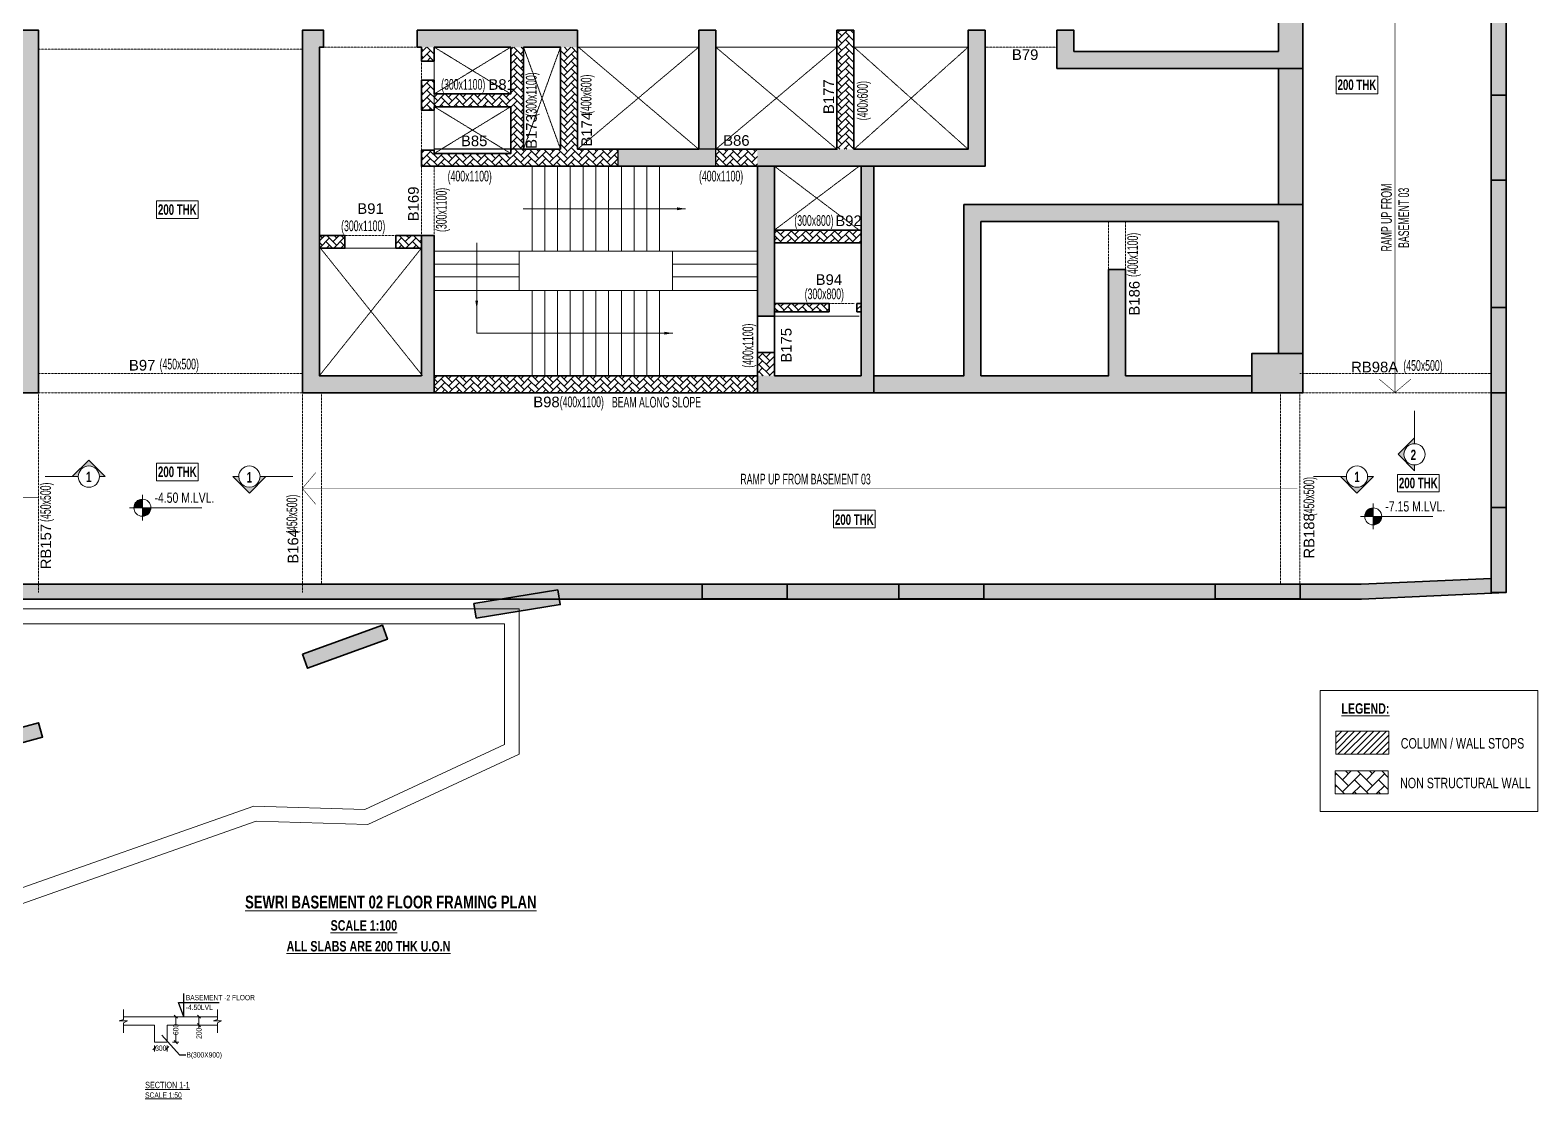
# Model space of a CAD drawing. Header units: millimetres. Extents: x -5 to 70656, y 120 to 65706.
# Drawn here: x 35208 to 70656, y 120 to 25245 of the extents above; entities that cross this region are included whole.
import ezdxf
from ezdxf.enums import TextEntityAlignment as Align

# ---------------------------------------------------------------- set-up
doc = ezdxf.new("R2010")
doc.units = ezdxf.units.MM
doc.linetypes.add('HIDDEN', pattern=[0.375, 0.25, -0.125])
doc.linetypes.add('HIDDEN2', pattern=[0.1875, 0.125, -0.0625])
for name, color, linetype, lineweight in [('A-ANNO-DIMS', 8, 'Continuous', 15), ('A-DETL-MISC', 35, 'Continuous', 15), ('A-FLOR-IDEN', 11, 'Continuous', 9), ('A-HIDD-ABVE', 8, 'HIDDEN', 20), ('A-HIDD-BELW', 8, 'HIDDEN2', 20), ('G-____-____-DIMS', 7, 'Continuous', 9), ('G-____-____-TEXT', 6, 'Continuous', 9), ('G-ANNO-SYMB', 1, 'Continuous', 9), ('G-ANNO-TEXT', 231, 'Continuous', 9), ('S-BEAM', 7, 'Continuous', 18), ('S-BEAM-IDEN', 2, 'Continuous', 9), ('S-COL HATCH', 9, 'Continuous', 0), ('S-COLS', 5, 'Continuous', 35), ('SEC TEXT', 50, 'Continuous', 5)]:
    doc.layers.add(name, color=color, linetype=linetype, lineweight=lineweight)
for name, color, linetype in [('Beam Nos', 7, 'Continuous'), ('changes', 7, 'Continuous'), ('dim', 8, 'Continuous'), ('SECTION LINE', 4, 'Continuous'), ('SUNK SLAB', 8, 'Continuous')]:
    doc.layers.add(name, color=color, linetype=linetype)
doc.styles.add('Dim.s & Anno.(Misc.)', font='ARIALN.TTF')
doc.styles.add('SC-BBS1', font='SansSerif')
doc.styles.add('sd', font='ARIALN.TTF')
doc.styles.add('SOBHA', font='swisscl.ttf')
doc.styles.add('Swis721 LtCn BT', font='swisscl.ttf', dxfattribs={"width": 0.9, "height": 233.355162})
doc.styles.add('Swis721 LtCn BT_1', font='swisscl.ttf', dxfattribs={"height": 240})
doc.styles.add('Swis721 LtCn BT_2', font='swisscl.ttf', dxfattribs={"height": 244.992296})
doc.styles.add('Swis721 LtCn BT_B', font='', dxfattribs={"width": 0.9, "height": 246.918336})
doc.styles.get('Swis721 LtCn BT_B').set_extended_font_data('Swis721 LtCn BT', bold=True)
doc.dimstyles.new('A-GFC-100', dxfattribs={"dimscale": 100, "dimtxt": 1.75, "dimasz": 1.5, "dimexe": 1.5, "dimexo": 0, "dimgap": 1, "dimtad": 1, "dimdsep": 46, "dimtxsty": 'Dim.s & Anno.(Misc.)', "dimblk": 'ARCHTICK', "dimcen": 0, "dimdle": 1.5, "dimclrd": 256, "dimclre": 8, "dimclrt": 6, "dimazin": 2, "dimtfac": 1, "dimtix": 1, "dimtmove": 2, "dimatfit": 3, "dimfxl": 1, "dimtolj": 1, "dimlwd": -1, "dimlwe": 9, "dimarcsym": 0})
doc.dimstyles.new('S-50', dxfattribs={"dimscale": 50, "dimtxt": 2.5, "dimasz": 1.5, "dimexe": 1.5, "dimexo": 1.5, "dimgap": 0.1, "dimtad": 0, "dimdec": 0, "dimrnd": 0.0005, "dimzin": 0, "dimdsep": 46, "dimtxsty": 'SOBHA', "dimblk": 'OBLIQUE', "dimcen": 0.09, "dimclrd": 8, "dimclre": 8, "dimclrt": 6, "dimadec": 0, "dimazin": 0, "dimtfac": 1, "dimtdec": 0, "dimtofl": 0, "dimtmove": 0, "dimatfit": 3, "dimfxl": 1.5, "dimfxlon": 1, "dimtolj": 1, "dimtzin": 0, "dimlwd": -1, "dimlwe": -1, "dimarcsym": 0})
pattern_1 = [(45, (-31794446.85, 20735559.75), (0, 169.7056275), [360, -120]), (135, (-31794362, 20735644.6), (1e-14, 169.7056275), [360, -120])]

# ---------------------------------------------------------------- blocks, each defined once
blk = doc.blocks.new('_ARCHTICK')
at = {"color": 0, "linetype": 'ByBlock', "const_width": 0.15}
blk.add_lwpolyline([(-0.5, -0.5), (0.5, 0.5)], dxfattribs=at)
blk = doc.blocks.new('A$C31bf04c8')
at = {"layer": 'S-COL HATCH', "transparency": 33554687}
h = blk.add_hatch(color=256, dxfattribs=at)
h.dxf.hatch_style = 1
edge = h.paths.add_edge_path()
edge.add_line((-12645, -10575), (46760, -10575))
edge.add_line((46760, -10575), (50155, -10425))
edge.add_line((50155, -10425), (50155, 18362))
edge.add_arc((65983, 101151), 84288, 235.33184, 259.17631, ccw=False)
edge.add_arc((-8447, 268), 41200, 49.9962, 101.0852)
edge.add_line((-16368, 40699), (-15227, 21150))
edge.add_line((-15227, 21150), (-12645, 21150))
edge.add_line((-12645, 21150), (-12645, -10575))
edge = h.paths.add_edge_path(flags=16)
edge.add_line((-12295, -10225), (46752, -10225))
edge.add_line((46752, -10225), (49805, -10090))
edge.add_line((49805, -10090), (49805, 18073))
edge.add_arc((65983, 101151), 84638, 235.32076, 258.98032, ccw=False)
edge.add_arc((-8447, 268), 40850, 49.9733, 100.6568)
edge.add_line((-16001, 40413), (-14897, 21500))
edge.add_line((-14897, 21500), (-12295, 21500))
edge.add_line((-12295, 21500), (-12295, -10225))
h = blk.add_hatch(color=256, dxfattribs=at)
h.dxf.hatch_style = 1
h.paths.add_polyline_path([(50155, 1269), (49805, 1269), (49805, -731), (50155, -731)])
h = blk.add_hatch(color=256, dxfattribs=at)
h.dxf.hatch_style = 1
h.paths.add_polyline_path([(49805, -5724), (50155, -5724), (50155, -3724), (49805, -3724)])
h = blk.add_hatch(color=256, dxfattribs=at)
h.dxf.hatch_style = 1
h.paths.add_polyline_path([(49805, -10421), (50155, -10421), (50155, -8421), (49805, -8421)])
h = blk.add_hatch(color=256, dxfattribs=at)
h.dxf.hatch_style = 1
h.paths.add_polyline_path([(31255, -10224), (31255, -10574), (33255, -10574), (33255, -10224)])
h = blk.add_hatch(color=256, dxfattribs=at)
h.dxf.hatch_style = 1
h.paths.add_polyline_path([(35880, -10224), (35880, -10574), (37880, -10574), (37880, -10224)])
h = blk.add_hatch(color=256, dxfattribs=at)
h.dxf.hatch_style = 1
h.paths.add_polyline_path([(43315, -10224), (43315, -10574), (45315, -10574), (45315, -10224)])
h = blk.add_hatch(color=256, dxfattribs=at)
h.dxf.hatch_style = 1
h.paths.add_polyline_path([(25886, -10678), (25942, -11024), (27916, -10706), (27860, -10360)])
h = blk.add_hatch(color=256, dxfattribs=at)
h.dxf.hatch_style = 1
h.paths.add_polyline_path([(23855, -11522), (23735, -11193), (21855, -11874), (21974, -12203)])
h = blk.add_hatch(color=256, dxfattribs=at)
h.dxf.hatch_style = 1
h.paths.add_polyline_path([(15747, -13822), (15654, -13485), (14779, -13724), (13686, -13724), (13686, -14074), (14825, -14074)])
at = {"layer": 'S-COLS', "elevation": 0}
blk.add_lwpolyline([(-12645, -10575), (46760, -10575), (50155, -10425), (50155, 18362, -0.104418), (18038, 31827, 0.226686), (-16368, 40699), (-15227, 21150), (-12645, 21150)], format="xyb", close=True, dxfattribs=at)
at = {"layer": 'S-COLS'}
blk.add_lwpolyline([(-12295, -10225), (46752, -10225), (49805, -10090), (49805, 18073, -0.103603), (17826, 31549, 0.224825), (-16001, 40413), (-14897, 21500), (-12295, 21500)], format="xyb", close=True, dxfattribs=at)
at = {"layer": 'S-COLS', "elevation": 0}
for points in [[(49805, 1269), (50155, 1269), (50155, -731), (49805, -731)], [(49805, -3724), (50155, -3724), (50155, -5724), (49805, -5724)], [(49805, -8421), (50155, -8421), (50155, -10421), (49805, -10421)], [(31255, -10224), (33255, -10224), (33255, -10574), (31255, -10574)], [(35880, -10224), (37880, -10224), (37880, -10574), (35880, -10574)], [(43315, -10224), (45315, -10224), (45315, -10574), (43315, -10574)]]:
    blk.add_lwpolyline(points, close=True, dxfattribs=at)
for points in [[(25886, -10678), (25942, -11024), (27916, -10706), (27860, -10360), (25886, -10678)], [(21855, -11874), (21974, -12203), (23855, -11522), (23735, -11193), (21855, -11874)], [(13686, -13724), (14779, -13724), (15654, -13485), (15747, -13822), (14825, -14074), (13686, -14074), (13686, -13724)]]:
    blk.add_lwpolyline(points, dxfattribs=at)
blk = doc.blocks.new('Spot Elevations - M_Spot Elevation - Target Filled-23738-FIRST FLOOR  FRAMING PLAN _NTA_')
at = {"layer": 'G-____-____-DIMS'}
h = blk.add_hatch(color=256, dxfattribs=at)
edge = h.paths.add_edge_path(flags=0)
edge.add_line((0, 0), (-2, 0))
edge.add_arc((0, 0), 2, 90, 180, ccw=False)
edge.add_line((0, 2), (0, 0))
h = blk.add_hatch(color=256, dxfattribs=at)
edge = h.paths.add_edge_path(flags=0)
edge.add_line((0, 0), (2, 0))
edge.add_arc((0, 0), 2, 270, 360, ccw=False)
edge.add_line((0, -2), (0, 0))
for p, q in [((-3, 0), (14, 0)), ((0, -3), (0, 3))]:
    blk.add_line(p, q, dxfattribs=at)
blk.add_circle((0, 0), 2, dxfattribs=at)
blk = doc.blocks.new('Detail View - M_Section Head - Structural Type 1-785420-STILT FLOOR FRAMING PLAN')
at = {"layer": 'G-ANNO-SYMB'}
h = blk.add_hatch(color=9, dxfattribs=at)
edge = h.paths.add_edge_path(flags=0)
edge.add_line((-8.5, 0), (-9.86, 0))
edge.add_line((-9.86, 0), (-5.99, 3.87))
edge.add_line((-5.99, 3.87), (-2.12, 0))
edge.add_line((-2.12, 0), (-3.5, 0))
edge.add_arc((-6, 0), 2.5, 360, 540)
for p, q in [((-5.99, 3.87), (-9.86, 0)), ((-5.99, 3.87), (-2.12, 0)), ((-8.5, 0), (-9.86, 0)), ((-3.5, 0), (-2.12, 0))]:
    blk.add_line(p, q, dxfattribs=at)
at = {"layer": 'G-ANNO-SYMB', "color": 5}
for p, q in [((-5.99, 3.87), (-9.86, 0)), ((-2.12, 0), (-5.99, 3.87)), ((-9.86, 0), (-8.5, 0)), ((-3.5, 0), (4.24, 0)), ((-3.5, 0), (-2.12, 0))]:
    blk.add_line(p, q, dxfattribs=at)
at = {"layer": 'G-ANNO-SYMB'}
blk.add_arc((-6, 0), 2.5, 360, 180, dxfattribs=at)
at = {"layer": 'G-ANNO-SYMB', "color": 5}
for start, end in [(360, 180), (180, 360)]:
    blk.add_arc((-6, 0), 2.5, start, end, dxfattribs=at)
blk = doc.blocks.new('A$C0921b736')
at = {"layer": 'S-COL HATCH', "transparency": 33554687}
h = blk.add_hatch(color=256, dxfattribs=at)
h.dxf.hatch_style = 1
h.paths.add_polyline_path([(53250, 8375), (53250, 19875), (52675, 19875), (52675, 8775), (47865, 8775), (47865, 9275), (47465, 9275), (47465, 8375)])
h = blk.add_hatch(color=256, dxfattribs=at)
h.dxf.hatch_style = 1
h.paths.add_polyline_path([(20725, 4450), (20425, 4450), (20425, 1150), (20425, 750), (23125, 750), (23525, 750), (23525, 1150), (23525, 1150), (23525, 9275), (23025, 9275), (23025, 8875), (23125, 8875), (23125, 1150), (23125, 1150), (20725, 1150), (20725, 1150)])
h = blk.add_hatch(color=256, dxfattribs=at)
h.dxf.hatch_style = 1
h.paths.add_polyline_path([(32525, 4450), (32825, 4450), (32825, 1150), (32825, 750), (30125, 750), (29725, 750), (29725, 1150), (29725, 1150), (29725, 9275), (30225, 9275), (30225, 8875), (30125, 8875), (30125, 1150), (30125, 1150), (32525, 1150), (32525, 1150)])
h = blk.add_hatch(color=256, dxfattribs=at)
h.dxf.hatch_style = 1
h.paths.add_polyline_path([(36195, 9275), (32425, 9275), (32425, 8875), (36195, 8875)])
h = blk.add_hatch(color=256, dxfattribs=at)
h.dxf.hatch_style = 1
h.paths.add_polyline_path([(39445, 9275), (39045, 9275), (39045, 6475), (39445, 6475)])
h = blk.add_hatch(color=256, dxfattribs=at)
h.dxf.hatch_style = 1
h.paths.add_polyline_path([(40425, 6075), (40425, 6475), (45379, 6475), (45379, 9275), (45779, 9275), (45779, 6075)])
at = {"layer": 'S-COL HATCH'}
h = blk.add_hatch(dxfattribs=at)
h.set_pattern_fill('AR-HBONE', color=256, scale=30)
h.set_pattern_definition(pattern_1)
h.paths.add_polyline_path([(42695, 6475), (42295, 6475), (42295, 9275), (42695, 9275)])
h = blk.add_hatch(dxfattribs=at)
h.set_pattern_fill('AR-HBONE', color=256, scale=30)
h.set_pattern_definition(pattern_1)
h.paths.add_polyline_path([(34925, 8875), (34625, 8875), (34625, 7775), (32825, 7775), (32825, 8100), (32525, 8100), (32525, 7398), (32825, 7398), (32825, 7475), (34625, 7475), (34625, 6375), (32825, 6375), (32825, 6453), (32525, 6453), (32525, 6075), (37145, 6075), (37145, 6475), (34925, 6475)])
h = blk.add_hatch(dxfattribs=at)
h.set_pattern_fill('AR-HBONE', color=256, scale=30)
h.set_pattern_definition(pattern_1)
h.paths.add_polyline_path([(32825, 8875), (32525, 8875), (32525, 8550), (32825, 8550)])
h = blk.add_hatch(dxfattribs=at)
h.set_pattern_fill('AR-HBONE', color=256, scale=30)
h.set_pattern_definition(pattern_1)
h.paths.add_polyline_path([(36195, 6475), (35795, 6475), (35795, 8875), (36195, 8875)])
at = {"layer": 'S-COL HATCH', "transparency": 33554687}
h = blk.add_hatch(color=256, dxfattribs=at)
h.dxf.hatch_style = 1
h.paths.add_polyline_path([(39445, 6475), (37145, 6475), (37145, 6075), (39445, 6075)])
at = {"layer": 'S-COL HATCH'}
h = blk.add_hatch(dxfattribs=at)
h.set_pattern_fill('AR-HBONE', color=256, scale=30)
h.set_pattern_definition(pattern_1)
h.paths.add_polyline_path([(39445, 6475), (40425, 6475), (40425, 6075), (39445, 6075)])
at = {"layer": 'S-COL HATCH', "transparency": 33554687}
h = blk.add_hatch(color=256, dxfattribs=at)
h.dxf.hatch_style = 1
h.paths.add_polyline_path([(40425, 6075), (40825, 6075), (40825, 6075), (40825, 4575), (40825, 4575), (40825, 4275), (40825, 2550), (40425, 2550)])
h = blk.add_hatch(color=256, dxfattribs=at)
h.dxf.hatch_style = 1
h.paths.add_polyline_path([(42865, 6075), (43165, 6075), (43165, 750), (42865, 750), (40425, 750), (40425, 1150), (42865, 1150), (42865, 2850), (42865, 2850), (42865, 2850)])
h = blk.add_hatch(color=256, dxfattribs=at)
h.dxf.hatch_style = 1
h.paths.add_polyline_path([(52675, 4775), (52675, 1675), (53250, 1675), (53250, 5175), (45279, 5175), (45279, 1150), (43165, 1150), (43165, 750), (52050, 750), (52050, 1150), (49079, 1150), (49079, 3648), (48679, 3648), (48679, 1150), (45679, 1150), (45679, 4775)])
at = {"layer": 'S-COL HATCH'}
h = blk.add_hatch(dxfattribs=at)
h.set_pattern_fill('AR-HBONE', color=256, scale=30)
h.set_pattern_definition([(45, (-31794446.85, 20683630.75), (0, 169.7056275), [360, -120]), (135, (-31794362, 20683715.6), (1e-14, 169.7056275), [360, -120])])
h.paths.add_polyline_path([(32525, 4150), (32525, 4450), (31925, 4450), (31925, 4150)])
h.paths.add_polyline_path([(30725, 4150), (30725, 4450), (30125, 4450), (30125, 4150)])
h = blk.add_hatch(dxfattribs=at)
h.set_pattern_fill('AR-HBONE', color=256, scale=30)
h.set_pattern_definition(pattern_1)
h.paths.add_polyline_path([(40825, 4275), (42865, 4275), (42865, 4575), (40825, 4575)])
h = blk.add_hatch(dxfattribs=at)
h.set_pattern_fill('AR-HBONE', color=256, scale=30)
h.set_pattern_definition(pattern_1)
h.paths.add_polyline_path([(42115, 2850), (42115, 2650), (40825, 2650), (40825, 2850)])
h = blk.add_hatch(dxfattribs=at)
h.set_pattern_fill('AR-HBONE', color=256, scale=30)
h.set_pattern_definition(pattern_1)
h.paths.add_polyline_path([(42765, 2850), (42865, 2850), (42865, 2650), (42765, 2650)])
h = blk.add_hatch(dxfattribs=at)
h.set_pattern_fill('AR-HBONE', color=256, scale=30)
h.set_pattern_definition(pattern_1)
h.paths.add_polyline_path([(40425, 1700), (40825, 1700), (40825, 1150), (40425, 1150)])
at = {"layer": 'S-COL HATCH', "transparency": 33554687}
h = blk.add_hatch(color=256, dxfattribs=at)
h.dxf.hatch_style = 1
h.paths.add_polyline_path([(53250, 1675), (53250, 750), (52050, 750), (52050, 1675)])
at = {"layer": 'S-COL HATCH'}
h = blk.add_hatch(dxfattribs=at)
h.set_pattern_fill('AR-HBONE', color=256, scale=30)
h.set_pattern_definition(pattern_1)
h.paths.add_polyline_path([(40425, 1150), (32825, 1150), (32825, 750), (40425, 750)])
at = {"layer": 'changes'}
blk.add_lwpolyline([(39445, 6475), (37145, 6475), (37145, 6075), (39445, 6075)], close=True, dxfattribs=at)
at = {"layer": 'S-COLS'}
for p, q in [((32525, 4450), (32525, 1150)), ((32825, 4450), (32825, 1150)), ((40825, 2550), (40425, 2550)), ((40825, 1700), (40425, 1700)), ((32825, 1150), (32825, 750))]:
    blk.add_line(p, q, dxfattribs=at)
for points in [[(53250, 8375), (47465, 8375), (47465, 9275), (47865, 9275), (47865, 8775), (52675, 8775), (52675, 19875), (53250, 19875)], [(35795, 6475), (34925, 6475), (34925, 8875), (35795, 8875)], [(40825, 4575), (42865, 4575), (42865, 4275), (40825, 4275)]]:
    blk.add_lwpolyline(points, close=True, dxfattribs=at)
for points in [[(23525, 1150), (23525, 9275), (23025, 9275), (23025, 8875), (23125, 8875), (23125, 1150), (20725, 1150)], [(29725, 1150), (29725, 9275), (30225, 9275), (30225, 8875), (30125, 8875), (30125, 1150), (32525, 1150)], [(36195, 9275), (32425, 9275), (32425, 8875), (32525, 8875), (32525, 8550), (32825, 8550), (32825, 8875), (33725, 8875), (34625, 8875), (34625, 7775), (32825, 7775), (32825, 8100), (32525, 8100), (32525, 7398), (32825, 7398), (32825, 7475), (34625, 7475), (34625, 6375), (33725, 6375), (32825, 6375), (32825, 6453), (32525, 6453), (32525, 6075), (34625, 6075), (34625, 6075), (45779, 6075), (45779, 9275), (45379, 9275), (45379, 6475), (42695, 6475), (42695, 9275)], [(39045, 9275), (39045, 6475), (36195, 6475), (36195, 9275)], [(39445, 9275), (39045, 9275)], [(42295, 9275), (42295, 6475), (39445, 6475), (39445, 9275)], [(42695, 9275), (42295, 9275)], [(40825, 750), (40425, 750), (40425, 6075)], [(40825, 6075), (40825, 1150)], [(43165, 6075), (43165, 750), (42865, 750)], [(42865, 1150), (42865, 6075)], [(43165, 1150), (45279, 1150), (45279, 5175), (53250, 5175)], [(53250, 5175), (53250, 1675), (52675, 1675), (52675, 4775), (45679, 4775), (45679, 1150), (48679, 1150), (48679, 3648), (49079, 3648), (49079, 1150), (52050, 1150), (52050, 750), (43165, 750)], [(30125, 4150), (30725, 4150), (30725, 4450), (30125, 4450)], [(32525, 4150), (31925, 4150), (31925, 4450), (32825, 4450)], [(40825, 2850), (42115, 2850)], [(42115, 2850), (42115, 2650)], [(42765, 2650), (42765, 2850)], [(42765, 2850), (42865, 2850)], [(42115, 2650), (40825, 2650)], [(42865, 2650), (42765, 2650)], [(23125, 750), (23125, 750), (23525, 750), (23525, 1150)], [(30125, 750), (30125, 750), (29725, 750), (29725, 1150)], [(32825, 1150), (40425, 1150), (40425, 750), (30125, 750)], [(40825, 1150), (42865, 1150)], [(42865, 750), (40825, 750)]]:
    blk.add_lwpolyline(points, dxfattribs=at)
at = {"layer": 'S-COLS', "elevation": 0}
blk.add_lwpolyline([(53250, 750), (52050, 750), (52050, 1675), (53250, 1675)], close=True, dxfattribs=at)
blk = doc.blocks.new('_OBLIQUE')
at = {"color": 0, "linetype": 'ByBlock'}
blk.add_line((-0.5, -0.5), (0.5, 0.5), dxfattribs=at)
blk = doc.blocks.new('*D25')
at = {"layer": 'Defpoints', "color": 0, "transparency": 16777216}
for p in [(38429, 2051), (38632, 2051), (38429, 1451)]:
    blk.add_point(p, dxfattribs=at)
at = {"layer": 'S-BEAM', "color": 8, "transparency": 16777216}
for p, q in [((38557, 2051), (38707, 2051)), ((38632, 2051), (38632, 1865)), ((38557, 1451), (38707, 1451)), ((38632, 1451), (38632, 1636))]:
    blk.add_line(p, q, dxfattribs=at)
at = {"layer": 'S-BEAM', "color": 8, "transparency": 16777216, "xscale": 75, "yscale": 75, "zscale": 75}
for p, rotation in [((38632, 2051), 90), ((38632, 1451), 270)]:
    blk.add_blockref('_OBLIQUE', p, dxfattribs=dict(at, rotation=rotation))
at = {"layer": 'S-BEAM', "color": 6, "transparency": 16777216, "insert": (38632, 1751), "char_height": 125, "attachment_point": 5, "rotation": 90, "style": 'SOBHA'}
blk.add_mtext('\\A1;600', dxfattribs=at)
blk = doc.blocks.new('*D24')
at = {"layer": 'Defpoints', "color": 0, "transparency": 16777216}
for p in [(39177, 1851), (39199, 2051), (39199, 1851)]:
    blk.add_point(p, dxfattribs=at)
at = {"layer": 'S-BEAM', "color": 8, "transparency": 16777216}
for p, q in [((39177, 2051), (39102, 2051)), ((39177, 1851), (39102, 1851)), ((39177, 2051), (39177, 1851)), ((39177, 1851), (39177, 1776))]:
    blk.add_line(p, q, dxfattribs=at)
at = {"layer": 'S-BEAM', "color": 8, "transparency": 16777216, "xscale": 75, "yscale": 75, "zscale": 75}
for p, rotation in [((39177, 2051), 90), ((39177, 1851), 270)]:
    blk.add_blockref('_OBLIQUE', p, dxfattribs=dict(at, rotation=rotation))
at = {"layer": 'S-BEAM', "color": 6, "transparency": 16777216, "insert": (39177, 1661), "char_height": 125, "attachment_point": 5, "rotation": 90, "style": 'SOBHA'}
blk.add_mtext('\\A1;200', dxfattribs=at)
blk = doc.blocks.new('*D26')
at = {"layer": 'Defpoints', "color": 0, "transparency": 16777216}
for p in [(38129, 1451), (38429, 1451), (38429, 1310)]:
    blk.add_point(p, dxfattribs=at)
at = {"layer": 'S-BEAM', "color": 8, "transparency": 16777216}
for p, q in [((38129, 1376), (38129, 1235)), ((38129, 1310), (38165, 1310)), ((38429, 1310), (38393, 1310)), ((38429, 1376), (38429, 1235))]:
    blk.add_line(p, q, dxfattribs=at)
at = {"layer": 'S-BEAM', "color": 8, "transparency": 16777216, "xscale": 75, "yscale": 75, "zscale": 75, "rotation": 180}
blk.add_blockref('_OBLIQUE', (38129, 1310), dxfattribs=at)
at = {"layer": 'S-BEAM', "color": 8, "transparency": 16777216, "xscale": 75, "yscale": 75, "zscale": 75}
blk.add_blockref('_OBLIQUE', (38429, 1310), dxfattribs=at)
at = {"layer": 'S-BEAM', "color": 6, "transparency": 16777216, "insert": (38279, 1310), "char_height": 125, "attachment_point": 5, "style": 'SOBHA'}
blk.add_mtext('\\A1;300', dxfattribs=at)
blk = doc.blocks.new('A$C40398dd4')
at = {"layer": 'A-ANNO-DIMS', "ltscale": 500, "elevation": 0}
blk.add_lwpolyline([(5810, 1000), (6600, 1000), (6600, 1565)], dxfattribs=at)
at = {"layer": 'A-DETL-MISC'}
for p, q in [((2300, 4925), (2300, 2925)), ((2600, 4925), (2600, 2925)), ((2900, 4925), (2900, 2925)), ((3200, 4925), (3200, 2925)), ((3500, 4925), (3500, 2925)), ((3800, 4925), (3800, 2925)), ((4100, 4925), (4100, 2925)), ((4400, 4925), (4400, 2925)), ((4700, 4925), (4700, 2925)), ((5000, 4925), (5000, 2925)), ((5300, 4925), (5300, 2925)), ((2300, 0), (2300, 2000)), ((2600, 0), (2600, 2000)), ((2900, 0), (2900, 2000)), ((3200, 0), (3200, 2000)), ((3500, 0), (3500, 2000)), ((3800, 0), (3800, 2000)), ((4100, 0), (4100, 2000)), ((4400, 0), (4400, 2000)), ((4700, 0), (4700, 2000)), ((5000, 0), (5000, 2000)), ((5300, 0), (5300, 2000))]:
    blk.add_line(p, q, dxfattribs=at)
for points in [[(2000, 2925), (0, 2925)], [(5600, 2925), (7600, 2925)], [(2000, 2625), (0, 2625)], [(5600, 2625), (7600, 2625)], [(2000, 2325), (0, 2325)], [(5600, 2325), (7600, 2325)]]:
    blk.add_lwpolyline(points, dxfattribs=at)
blk.add_lwpolyline([(5600, 2925), (5600, 2000), (2000, 2000), (2000, 2925)], close=True, dxfattribs=at)
at = {"layer": 'A-DETL-MISC', "elevation": 0}
for points in [[(2000, 2000), (0, 2000)], [(5600, 2000), (7600, 2000)]]:
    blk.add_lwpolyline(points, dxfattribs=at)
at = {"layer": 'A-ANNO-DIMS', "ltscale": 500}
for points in [[(1688, 3925), (5510, 3925)], [(6600, 1565), (6600, 3126)], [(1988, 1000), (5810, 1000)]]:
    blk.add_leader(points, dimstyle='A-GFC-100', override={"dimasz": 2, "dimtad": 0, "dimfxl": 0.18, "dimarcsym": 1}, dxfattribs=at)

msp = doc.modelspace()

# ---------------------------------------------------------------- hatches: boundary and pattern name
at = {"layer": 'S-COL HATCH', "transparency": 33554687}
h = msp.add_hatch(color=256, dxfattribs=at)
h.dxf.hatch_style = 1
h.paths.add_polyline_path([(65132.5, 24344.4), (64557.5, 24344.4), (64557.5, 21144.4), (65132.5, 21144.4)])
at = {"layer": 'SUNK SLAB'}
h = msp.add_hatch(dxfattribs=at)
h.set_pattern_fill('ANSI31', color=8, scale=850, style=0)
h.set_pattern_definition([(45, (-31292694.48, 20973774.75), (-75.1300955, 75.1300955), [])])
h.paths.add_polyline_path([(67155.8, 8761.3), (67155.8, 8220.1), (65906.1, 8220.1), (65906.1, 8761.3)], flags=0)
h = msp.add_hatch(dxfattribs=at)
h.set_pattern_fill('AR-HBONE', color=8, scale=50, style=0)
h.set_pattern_definition([(45, (-31292711.06, 20971357), (0, 282.8427125), [600, -200]), (135, (-31292569.64, 20971498.41), (2e-14, 282.8427125), [600, -200])])
h.paths.add_polyline_path([(67139.2, 7828.4), (67139.2, 7287.2), (65889.5, 7287.2), (65889.5, 7828.4)], flags=0)

# ---------------------------------------------------------------- linework, layer by layer
at = {"layer": 'A-FLOR-IDEN', "color": 8, "elevation": 0, "flags": 128}
for points in [[(66890.8, 24162.5), (66890.8, 23750.7), (65913.3, 23750.7), (65913.3, 24162.5)], [(68334.3, 14800), (68334.3, 14388.2), (67356.8, 14388.2), (67356.8, 14800)], [(55073.4, 13957.9), (55073.4, 13546.1), (54095.9, 13546.1), (54095.9, 13957.9)]]:
    msp.add_lwpolyline(points, close=True, dxfattribs=at)
at = {"layer": 'A-FLOR-IDEN', "color": 8, "flags": 128}
for points in [[(39156.7, 21228.7), (39156.7, 20816.9), (38179.2, 20816.9), (38179.2, 21228.7)], [(39156.7, 15063.4), (39156.7, 14651.5), (38179.2, 14651.5), (38179.2, 15063.4)]]:
    msp.add_lwpolyline(points, close=True, dxfattribs=at)
at = {"layer": 'A-HIDD-ABVE', "linetype": 'HIDDEN'}
for p, q in [((46507.5, 24845.6), (44707.5, 23745.6)), ((46507.5, 23745.6), (44707.5, 24845.6)), ((47677.5, 24845.6), (46807.5, 22445.6)), ((47677.5, 22445.6), (46807.5, 24845.6)), ((50927.5, 24845.6), (48077.5, 22445.6)), ((50927.5, 22445.6), (48097.5, 24845.6)), ((54177.5, 24845.6), (51327.5, 22445.6)), ((54177.5, 22445.6), (51327.5, 24845.6)), ((57261.9, 24845.6), (54577.5, 22445.6)), ((57261.9, 22445.6), (54577.5, 24845.6)), ((46507.5, 22345.6), (44707.5, 23445.6)), ((46507.5, 23445.6), (44707.5, 22345.6)), ((52707.5, 22045.6), (54697.5, 20545.6)), ((52707.5, 20545.6), (54697.5, 22045.6)), ((44407.5, 20120.4), (42007.5, 17120.4)), ((42031.6, 20120.4), (44431.6, 17120.4))]:
    msp.add_line(p, q, dxfattribs=at)
at = {"layer": 'A-HIDD-BELW', "color": 4, "linetype": 'ByBlock', "ltscale": 500}
for p, q in [((46707.3, 11640.7, 0), (6568, 11640.7, 0)), ((46707.3, 8227, 0), (46707.3, 11640.7, 0)), ((46357.3, 11290.7, 0), (6940.3, 11290.7, 0)), ((46357.3, 8450.2, 0), (46357.3, 11290.7, 0)), ((43074.5, 6923.8, 0), (46357.3, 8450.2, 0)), ((43146.9, 6571.5, 0), (46707.3, 8227, 0)), ((32721.7, 4272.7, 0), (40466.3, 7001.9, 0)), ((40466.3, 7001.9, 0), (43074.5, 6923.8, 0)), ((32788, 3924.9, 0), (40521.1, 6650.1, 0)), ((40521.1, 6650.1, 0), (43146.9, 6571.5, 0))]:
    msp.add_line(p, q, dxfattribs=at)
at = {"layer": 'dim', "color": 5}
for p, q in [((38818.8, 2050.6), (38818.8, 2595)), ((38818.8, 2050.6), (38694.8, 2381)), ((38694.8, 2381), (39649.2, 2381))]:
    msp.add_line(p, q, dxfattribs=at)
at = {"layer": 'G-ANNO-TEXT', "color": 7}
for points in [[(65537.6, 9717.1), (70656.2, 9717.1), (70656.2, 6877.2), (65537.6, 6877.2)], [(67155.8, 8761.3), (67155.8, 8220.1), (65906.1, 8220.1), (65906.1, 8761.3)], [(67139.2, 7828.4), (67139.2, 7287.2), (65889.5, 7287.2), (65889.5, 7828.4)]]:
    msp.add_lwpolyline(points, close=True, dxfattribs=at)
at = {"layer": 'S-BEAM', "linetype": 'HIDDEN'}
for p, q in [((44307.5, 24845.6), (42107.5, 24845.6)), ((44407.5, 22423.1), (44407.5, 24845.6)), ((59357.5, 24845.6), (57661.9, 24845.6)), ((35407.5, 24795.6), (41607.5, 24795.6)), ((44407.5, 20420.4), (44407.5, 22045.6)), ((44707.5, 20420.4), (44707.5, 22045.6)), ((60561.9, 19618.2), (60561.9, 20745.6)), ((60961.9, 19618.2), (60961.9, 20745.6)), ((43807.5, 20420.4), (42607.5, 20420.4)), ((54597.5, 18820.4), (53947.5, 18820.4)), ((35407.5, 17170.4), (41607.5, 17170.4)), ((65057.5, 17170.4), (69571.9, 17170.4)), ((35407.5, 16720.4), (41607.5, 16720.4)), ((35407.5, 16720.4), (35407.5, 12020.4)), ((41607.5, 16720.4), (41607.5, 12020.4)), ((42057.5, 16720.4), (42057.5, 12220.4)), ((64607.5, 16720.4), (64607.5, 12226.1)), ((65057.5, 16720.4), (69571.9, 16720.4)), ((65057.5, 16720.4), (65057.5, 12239.4)), ((42057.5, 10362.1), (42057.5, 10357.5))]:
    msp.add_line(p, q, dxfattribs=at)
at = {"layer": 'S-BEAM'}
for p, q in [((44707.5, 22423.1), (44707.5, 24845.6)), ((50927.5, 24845.6), (48097.5, 24845.6)), ((54177.5, 24845.6), (51327.5, 24845.6)), ((57261.9, 24845.6), (54577.5, 24845.6)), ((43807.5, 20120.4), (42607.5, 20120.4)), ((54697.5, 18520.4), (52707.5, 18520.4)), ((38128.8, 1850.6), (37399.4, 1850.6)), ((38128.8, 1450.6), (38128.8, 1850.6)), ((38428.8, 2050.6), (39613.1, 2050.6)), ((38428.8, 1850.6), (38428.8, 1450.6)), ((38428.8, 1850.6), (39613.1, 1850.6)), ((38128.8, 1450.6), (38428.8, 1450.6)), ((38128.8, 1450.6), (38128.8, 1450.6))]:
    msp.add_line(p, q, dxfattribs=at)
at = {"layer": 'S-BEAM', "const_width": 12.5}
for points in [[(67299.1, 25437.2), (67299.1, 16726.2)], [(67674.1, 17042.6), (67299.1, 16726.2), (66924.1, 17042.6)]]:
    msp.add_lwpolyline(points, dxfattribs=at)
at = {"layer": 'S-BEAM', "const_width": 12.5, "elevation": 0}
for points in [[(41923.9, 14095.4), (41607.5, 14470.4), (41923.9, 14845.4)], [(35407.5, 14262.2), (11975.4, 14262.2)], [(41607.5, 14470.4), (64997.5, 14470.4)]]:
    msp.add_lwpolyline(points, dxfattribs=at)
at = {"layer": 'S-BEAM', "color": 8, "elevation": 0}
for points in [[(37399.4, 2222.4), (37399.4, 1987.9), (37302.6, 1951.7), (37496.4, 1951.7), (37399.4, 1903.9), (37399.4, 1669.9)], [(39613.1, 2222.4), (39613.1, 1987.9), (39516.3, 1951.7), (39710.1, 1951.7), (39613.1, 1903.9), (39613.1, 1669.9)]]:
    msp.add_lwpolyline(points, dxfattribs=at)
at = {"layer": 'S-COL HATCH'}
msp.add_line((37399.4, 2050.6), (38428.8, 2050.6), dxfattribs=at)
at = {"layer": 'S-COLS', "elevation": 0}
msp.add_lwpolyline([(65132.5, 24344.4), (64557.5, 24344.4), (64557.5, 21144.4), (65132.5, 21144.4)], close=True, dxfattribs=at)
at = {"layer": 'SECTION LINE'}
msp.add_line((46807.5, 22444.4), (44707.5, 22444.4), dxfattribs=at)

# ---------------------------------------------------------------- block references
at = {"layer": 'A-HIDD-BELW', "color": 3}
msp.add_blockref('A$C31bf04c8', (19753.2, 22445.6), dxfattribs=at)
at = {"layer": 'changes'}
msp.add_blockref('A$C0921b736', (11882.5, 15969.2), dxfattribs=at)
at = {"layer": 'G-____-____-DIMS', "xscale": 99.99999999999991, "yscale": 99.99999999999991, "zscale": 99.99999999999991}
for p in [(37845.9, 14018.1), (66785.5, 13813.5)]:
    msp.add_blockref('Spot Elevations - M_Spot Elevation - Target Filled-23738-FIRST FLOOR  FRAMING PLAN _NTA_', p, dxfattribs=at)
at = {"layer": 'G-____-____-TEXT', "extrusion": (0, 0, -1), "xscale": 99.99999999999991, "yscale": 99.99999999999991, "zscale": 99.99999999999991}
msp.add_blockref('Detail View - M_Section Head - Structural Type 1-785420-STILT FLOOR FRAMING PLAN', (-35987, 14748.6), dxfattribs=at)
at = {"layer": 'G-ANNO-SYMB', "extrusion": (0, 0, -1), "yscale": 99.99999999999991, "zscale": 99.99999999999991}
for p, xscale, rotation in [((-67756, 15871.8), -99.99999999999991, 270), ((-40962.1, 14748.6), 99.99999999999991, 180), ((-65804.7, 14748.6), -99.99999999999991, 180)]:
    msp.add_blockref('Detail View - M_Section Head - Structural Type 1-785420-STILT FLOOR FRAMING PLAN', p, dxfattribs=dict(at, xscale=xscale, rotation=rotation))
at = {"layer": 'S-BEAM-IDEN', "xscale": -1}
msp.add_blockref('A$C40398dd4', (52307.5, 17120.4), dxfattribs=at)

# ---------------------------------------------------------------- texts
at = {"layer": 'A-FLOR-IDEN', "color": 1, "char_height": 246.92, "width": 1155, "attachment_point": 2, "line_spacing_factor": 0.964267, "style": 'Swis721 LtCn BT_B'}
for insert in [(66402.1, 24084.5), (38668, 21150.7), (38668, 14985.3), (67845.6, 14722), (54584.7, 13861.8)]:
    msp.add_mtext('200 THK', dxfattribs=dict(at, insert=insert))
at = {"layer": 'Beam Nos', "color": 3, "style": 'SC-BBS1'}
for s, p in [('B79', (58601.4, 24469.2)), ('B81', (46292, 23766.3)), ('B85', (45647.4, 22441.3)), ('B86', (51812, 22450.8)), ('B91', (43209.7, 20849, 0)), ('B92', (54448.3, 20563.8, 0)), ('B94', (53987.4, 19180.2, 0)), ('B97', (37841, 17167.2, 0)), ('RB98A', (66818.8, 17125.1, 0)), ('B98', (47347, 16304.2, 0))]:
    msp.add_text(s, height=250, dxfattribs=at).set_placement(p, align=Align.BOTTOM_CENTER)
for s, p in [('B177', (54182.9, 23679.8)), ('B173', (47193.8, 22861.1)), ('B174', (48492.3, 22915.7)), ('B169', (44418.7, 21160.4, 0)), ('B186', (61368.5, 18942.4, 0)), ('B175', (53184.4, 17836.4)), ('RB188', (65476.6, 13353.8, 0)), ('RB157', (35776.3, 13102.8, 0)), ('B164', (41587.9, 13108.7, 0))]:
    msp.add_text(s, height=250, rotation=90, dxfattribs=at).set_placement(p, align=Align.BOTTOM_CENTER)
at = {"layer": 'dim', "color": 6, "char_height": 125, "attachment_point": 1, "style": 'SOBHA'}
for s, insert in [('\\A1;BASEMENT -2 FLOOR', (38866.4, 2562.8)), ('\\A1;-4.50LVL', (38866.4, 2334.2)), ('\\A1; B(300X900) ', (38838.8, 1216.8))]:
    msp.add_mtext(s, dxfattribs=dict(at, insert=insert))
at = {"layer": 'G-____-____-DIMS', "char_height": 240, "width": 1683.881, "attachment_point": 1, "line_spacing_factor": 0.970126, "style": 'Swis721 LtCn BT_1'}
for s, insert in [('-4.50 M.LVL.', (38131.2, 14373.7)), ('-7.15 M.LVL.', (67070.9, 14169.1))]:
    msp.add_mtext(s, dxfattribs=dict(at, insert=insert))
at = {"layer": 'G-____-____-TEXT', "color": 5, "insert": (36587.4, 14865), "char_height": 246.9, "width": 330, "attachment_point": 2, "line_spacing_factor": 0.964267, "style": 'Swis721 LtCn BT_B'}
msp.add_mtext('1', dxfattribs=at)
at = {"layer": 'G-ANNO-SYMB', "color": 5, "char_height": 246.9, "width": 330, "line_spacing_factor": 0.964267, "style": 'Swis721 LtCn BT_B'}
for s, insert, attachment_point in [('2', (67729.3, 15135.8), 8), ('1', (40361.7, 14608.6), 8), ('1', (66405, 14865), 2)]:
    msp.add_mtext(s, dxfattribs=dict(at, insert=insert, attachment_point=attachment_point))
at = {"layer": 'G-ANNO-TEXT', "color": 7, "char_height": 244.992, "attachment_point": 1, "line_spacing_factor": 0.971848, "style": 'Swis721 LtCn BT_2'}
for s, insert, width in [('\\fSwis721 LtCn BT|b1|i0|c0|p34|;\\LLEGEND:', (66037.9, 9419.6), 1299), ('COLUMN / WALL STOPS', (67433.8, 8600.6), 3845.238), ('NON STRUCTURAL WALL', (67417.2, 7667.7), 3845.238)]:
    msp.add_mtext(s, dxfattribs=dict(at, insert=insert, width=width))
at = {"layer": 'G-ANNO-TEXT', "color": 6, "insert": (40260.8, 4896.8), "char_height": 300, "width": 6923.66, "attachment_point": 1, "line_spacing_factor": 0.971848, "style": 'Swis721 LtCn BT_2'}
msp.add_mtext('{\\fSwis721 LtCn BT|b1|i0|c0|p34;\\LSEWRI BASEMENT 02 FLOOR FRAMING PLAN }', dxfattribs=at)
at = {"layer": 'G-ANNO-TEXT', "color": 1, "char_height": 244.992, "attachment_point": 1, "line_spacing_factor": 0.971848, "style": 'Swis721 LtCn BT_2'}
for s, insert, width in [('{\\fSwis721 LtCn BT|b1|i0|c0|p34;\\LSCALE 1:100}', (42272, 4319.7), 1551.037), ('{\\fSwis721 LtCn BT|b1|i0|c0|p34;\\LALL SLABS ARE 200 THK U.O.N}', (41237.7, 3830.8), 3728.693)]:
    msp.add_mtext(s, dxfattribs=dict(at, insert=insert, width=width))
at = {"layer": 'S-BEAM-IDEN', "style": 'Swis721 LtCn BT', "width": 0.8}
for s, p in [('(300x1100)', (44870.8, 23845.7)), ('(300x1100)', (42519.3, 20519.8)), ('(300x800)', (53418.7, 18919.8)), ('(450x500)', (67494.6, 17236.4)), ('RAMP UP FROM BASEMENT 03', (51907.1, 14565.6))]:
    msp.add_text(s, height=250, dxfattribs=at).set_placement(p)
for s, rotation, p in [('(300x1100)', 90, (47114.2, 23214.4)), ('(400x600)', 90, (48404.7, 23277, 0)), ('(400x600)', 90, (54902, 23125.4, 0)), ('(400x1100)', 360, (45024.2, 21689.3)), ('(400x1100)', 360, (50933.9, 21689.3)), ('(300x1100)', 90, (45001.1, 20500.7, 0)), ('RAMP UP FROM', 90, (67222.3, 20042)), ('BASEMENT 03', 90, (67627.2, 20126.1)), ('(300x800)', 360, (53174.7, 20645)), ('(400x1100)', 90, (61254.1, 19443.7)), ('(400x1100)', 90, (52207.4, 17308.9)), ('(450x500)', 360, (38251.3, 17269.8)), ('(400x1100)', 360, (47659.2, 16380.8, 0)), ('BEAM ALONG SLOPE', 360, (48884.9, 16373.7)), ('(450x500)', 90, (35695.1, 13685.2)), ('(450x500)', 90, (65398.6, 13816.9)), ('(450x500)', 90, (41486.6, 13401.5))]:
    msp.add_text(s, height=250, rotation=rotation, dxfattribs=at).set_placement(p)
at = {"layer": 'SEC TEXT', "color": 1, "linetype": 'ByBlock', "insert": (37911.1, 519.7), "char_height": 150, "width": 1170.106, "attachment_point": 1, "rotation": 0.01072, "style": 'sd'}
msp.add_mtext('{\\fSwis721 LtCn BT|b0|i0|c0|p34;\\LSECTION 1-1\\P\\H0.83333x;SCALE 1:50}', dxfattribs=at)

# ---------------------------------------------------------------- dimensions: what is measured, and where the dimension line sits
at = {"layer": 'S-BEAM'}
for base, p1, p2, picture, middle in [((38632.3, 2050.6), (38428.8, 1450.6), (38428.8, 2050.6), '*D25', (38632.3, 1750.6)), ((39177, 1850.6, 0), (39199.5, 2050.6), (39199.5, 1850.6), '*D24', (39177, 1661.4, 0))]:
    dim = msp.add_linear_dim(base=base, p1=p1, p2=p2, angle=90, dimstyle='S-50', dxfattribs=at)
    dim.commit()
    dim.dimension.update_dxf_attribs({"geometry": picture, "text_midpoint": middle})
dim = msp.add_aligned_dim(p1=(38128.8, 1450.6), p2=(38428.8, 1450.6), distance=-140.8, dimstyle='S-50', dxfattribs=at)
dim.commit()
dim.dimension.update_dxf_attribs({"geometry": '*D26', "text_midpoint": (38278.8, 1309.8)})

# ---------------------------------------------------------------- leaders
at = {"layer": 'dim'}
msp.add_leader([(38303.1, 1614.1), (38722, 1154.4), (38865, 1154.4)], dimstyle='S-50', dxfattribs=at)

doc.saveas('drawing.dxf')
